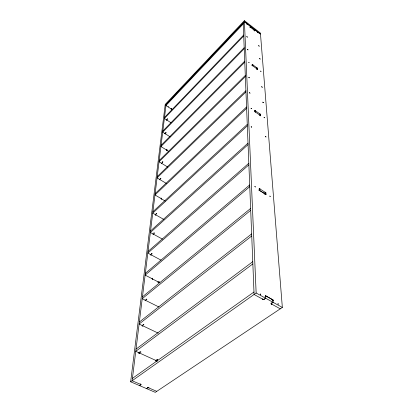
<?xml version="1.0" encoding="UTF-8"?>
<svg xmlns="http://www.w3.org/2000/svg" width="413" height="413" viewBox="0 0 413 413"><rect width="100%" height="100%" fill="white"/><g stroke="black" fill="none" stroke-linecap="round" stroke-linejoin="round"><path stroke-width="0.62" d="M248.796 62.348L249.147 62.668L248.832 62.28M172.04 109.533L171.596 108.856M260.541 114.809C260.618 113.59 260.763 116.585 260.582 115.273M257.516 68.506L257.418 68.217L257.526 69.301M257.562 69.245L257.144 69.611M161.643 198.41L161.839 199.133L165.283 201.033M255.022 110.927L254.991 110.452L255.601 110.88M167.043 149.929L167.131 150.508L168.602 151.349M148.897 387.497L148.85 387.936A0.666 0.351 4.2 0 0 148.086 387.606A0.666 0.351 4.2 0 0 147.539 387.983L147.58 387.539M159.49 281.842L159.423 282.497A0.578 0.367 4.8 0 0 158.293 282.415M140.317 383.806L140.27 384.245A0.671 0.356 4.6 0 1 141.045 384.58A0.671 0.356 4.6 0 1 140.497 384.957M152.464 279.405A0.578 0.372 5.3 0 0 152.072 278.703L152.134 278.155M161.287 199.247C162.268 198.829 160.729 198.534 161.096 198.013M166.733 149.568C166.599 151.731 167.244 150.11 166.516 149.558M171.297 108.593C171.349 110.56 171.638 108.826 171.116 108.438M252.333 65.249L253.004 65.997M166.088 104.53L132.134 380.75L141.045 384.58L139.553 385.613M130.653 381.803L165.092 105.583L244.429 21.765L260.505 34.212L282.347 307.432L155.273 392.35L130.653 381.803L256.143 293.013L244.429 21.765M260.629 71.144L260.975 71.444M260.995 71.418L260.675 71.062M252.291 64.516L252.41 64.851M162.929 161.726L162.252 161.72M244.377 20.65L165.241 104.375L165.123 105.341L244.419 21.543L244.377 20.65L260.417 33.076L260.489 33.985L244.419 21.543M243.236 23.959L165.969 105.501L171.07 108.867M171.096 109.357L171.472 108.965M249.772 27.33L250.221 26.845M164.503 117.437L243.68 35.017M243.716 35.967L164.379 118.459L171.08 122.806M253.985 30.743C254.315 29.535 255.451 32.1 254.816 29.808M254.584 31.047L254.852 30.402M162.83 131.035L244.186 47.691M244.228 48.698L162.701 132.114L170.125 136.842M161.065 145.386L244.728 61.145M244.77 62.213L160.925 146.527L166.511 149.986M251.863 64.991L252.281 64.567M166.676 149.965L166.95 149.697M166.506 150.471L166.909 150.069M251.904 65.724L252.379 65.202M159.201 160.554L245.301 75.455M245.343 76.596L159.057 161.757L167.766 167.084M256.421 68.186L256.845 67.773L257.407 68.197L252.348 64.464M256.499 69.322L256.922 68.904L257.454 69.312L252.446 65.564L252.384 64.459L252.937 64.867M256.994 68.986L257.516 68.46M157.229 176.604L245.911 90.705M245.957 91.923L157.074 177.884L166.315 183.408M155.138 193.625L246.561 106.988M246.618 108.294L154.973 194.977L161.085 198.519M254.506 110.952L254.883 110.601M161.158 198.916L161.524 198.576M254.558 111.846L255.043 111.345L255.647 112.253M152.913 211.699L247.263 124.421M259.519 114.251L259.922 113.911L260.495 114.334L254.997 110.488L255.069 111.794L260.582 115.676L259.983 115.284L259.607 115.63M247.32 125.82L152.738 213.144L163.925 219.499M260.149 115.155L260.634 114.659M260.319 115.898L260.696 115.573M150.549 230.934L248.012 143.125M248.074 144.627L150.363 232.473L162.485 239.163M148.03 251.445L248.817 163.249M248.884 164.859L147.828 253.081L161.111 260.185M145.335 273.36L249.689 184.947M249.757 186.691L145.123 275.11L152.072 278.703M258.863 189.169L259.297 188.808M259.054 190.135L259.488 189.779A0.666 0.325 50 0 0 259.524 190.419A0.666 0.325 50 0 0 260.226 190.863L265.187 194.038A0.666 0.32 50.3 0 0 265.879 194.482A0.666 0.32 50.3 0 0 265.833 193.836M152.221 279.038L152.629 278.698M258.93 190.362L259.364 190.006M264.63 192.556L265.063 192.2A0.666 0.32 50.3 0 1 265.755 192.639A0.666 0.32 50.3 0 1 265.796 193.279L265.363 193.635M265.487 193.408L265.92 193.052M157.694 282.203L158.102 281.862A0.578 0.382 52 0 0 158.917 281.769M264.748 194.394L265.187 194.038M158.52 282.291L158.933 281.95M265.564 194.606L265.998 194.249M142.449 296.823L250.629 208.426M250.706 210.32L142.222 298.702L158.953 307.019M168.726 106.853L168.427 106.657M139.357 322.016L251.651 233.913M251.734 235.968L139.104 324.035L158.277 333.162M136.022 349.13L252.761 261.666M252.854 263.912L135.753 351.308L157.446 361.153M132.423 378.396L253.98 292.012M264.96 296.338L265.353 296.069M271.754 299.652L272.141 299.389A0.8 0.439 56 0 1 272.957 299.838A0.8 0.439 56 0 1 273.019 300.731L272.626 301M272.766 300.643L273.153 300.375M146.584 388.628L148.086 387.606L156.78 391.343M257.81 32.488L258.12 32.792M258.048 32.828L257.784 32.55M246.959 24.088L247.273 24.398M247.227 24.439L246.928 24.155M250.763 27.563L250.257 27.155L254.873 30.712M158.102 281.862L153.399 279.431A0.578 0.387 51.5 0 1 152.681 278.548M280.267 308.821L271.047 303.772A0.785 0.48 -2.1 0 1 271.806 303.256L271.775 302.791M256.143 293.013L282.347 307.432M272.141 299.389L266.318 296.173A0.805 0.444 55.7 0 0 265.497 295.718L265.636 298.238L263.566 299.673L254.078 294.474L243.2 23.061M250.159 26.938L250.221 26.251M271.831 303.756L271.862 304.216A0.785 0.48 -2.1 0 1 271.047 303.772L273.127 302.357L272.962 299.9L265.497 295.775A0.805 0.444 55.7 0 0 265.549 296.611M271.217 302.874L271.3 304.102M264.294 298.687L264.32 299.146A0.79 0.49 -1.6 0 1 263.566 299.673A0.79 0.49 -1.6 0 1 262.74 299.219L262.714 298.759M262.973 299.095L262.998 299.554M259.457 189.221A0.666 0.32 50 0 1 259.421 188.581A0.666 0.32 50 0 1 260.118 189.03M254.883 186.537L255.342 186.95L254.883 186.537M160.208 178.478C160.977 179.578 161.271 177.513 160.208 178.478M162.097 162.35C162.846 163.434 163.135 161.39 162.097 162.35M251.734 127.111C250.872 127.524 251.037 125.629 251.734 127.111M251.052 108.314L251.455 108.676L251.052 108.314M165.577 132.692C166.346 133.74 166.393 131.788 165.582 132.661M167.177 119.032C168.014 120.049 167.926 118.061 167.177 119.032M249.411 92.657L250.066 93.24L249.411 92.636M249.338 77.814L248.703 77.262L249.338 77.835M247.986 49.87L247.387 49.343L247.981 49.89M247.366 37.118L246.783 36.602L247.366 37.118M278.347 304.076C277.66 304.649 277.841 302.739 278.347 304.076M165.35 133.879L164.777 133.471L165.35 133.9M166.382 119.853L166.94 120.276L166.393 119.816M161.865 163.558C161.132 164.137 161.266 162.288 161.865 163.584M159.97 179.701C159.098 180.269 159.403 178.401 159.97 179.727M155.825 214.997C154.896 215.638 155.262 213.583 155.825 215.023M153.553 234.341C152.66 235.069 152.898 232.87 153.553 234.341M151.132 254.966C150.095 255.724 150.549 253.437 151.132 254.966M145.774 300.597C144.669 301.552 145.133 298.909 145.774 300.597M142.8 325.934C141.685 326.993 142.108 324.148 142.8 325.934M269.854 196.108L270.293 196.542L269.859 196.087M260.717 294.355C260.082 294.98 260.159 292.993 260.717 294.355M265.982 136.956L265.306 136.336L265.982 136.956M264.459 117.793L264.067 117.431L264.459 117.793M263.422 102.749L262.792 102.166L263.422 102.749M262.265 87.267L261.641 86.704L262.265 87.267M260.159 59.049L259.57 58.517L260.159 59.049M156.073 213.722C156.816 214.889 157.157 212.834 156.073 213.722M153.806 233.056C154.488 234.248 155.035 232.168 153.806 233.056M151.39 253.67C152.092 254.847 152.702 252.813 151.401 253.644M146.042 299.301C146.801 300.483 147.389 298.465 146.047 299.27M259.194 46.163L258.621 45.637L259.194 46.163M143.068 324.633C144.034 325.821 144.24 323.73 143.068 324.633M265.755 192.685L259.426 188.622L259.524 190.372L265.874 194.435L265.755 192.685M138.737 352.981A0.532 0.387 58.3 0 0 139.429 353.507A0.532 0.387 58.3 0 0 139.326 352.661A0.532 0.387 58.3 0 0 138.737 352.981M155.649 360.647A0.527 0.377 59.5 0 0 156.326 361.168A0.527 0.377 59.5 0 0 156.212 360.322A0.527 0.377 59.5 0 0 155.649 360.647M140.069 352.191A0.527 0.294 4.9 0 0 140.91 352.046A0.527 0.294 4.9 0 0 140.193 351.69A0.527 0.294 4.9 0 0 140.069 352.191M157.017 359.893A0.516 0.284 4.1 0 0 157.812 359.708A0.516 0.284 4.1 0 0 157.064 359.398A0.516 0.284 4.1 0 0 157.017 359.893"/></g></svg>
